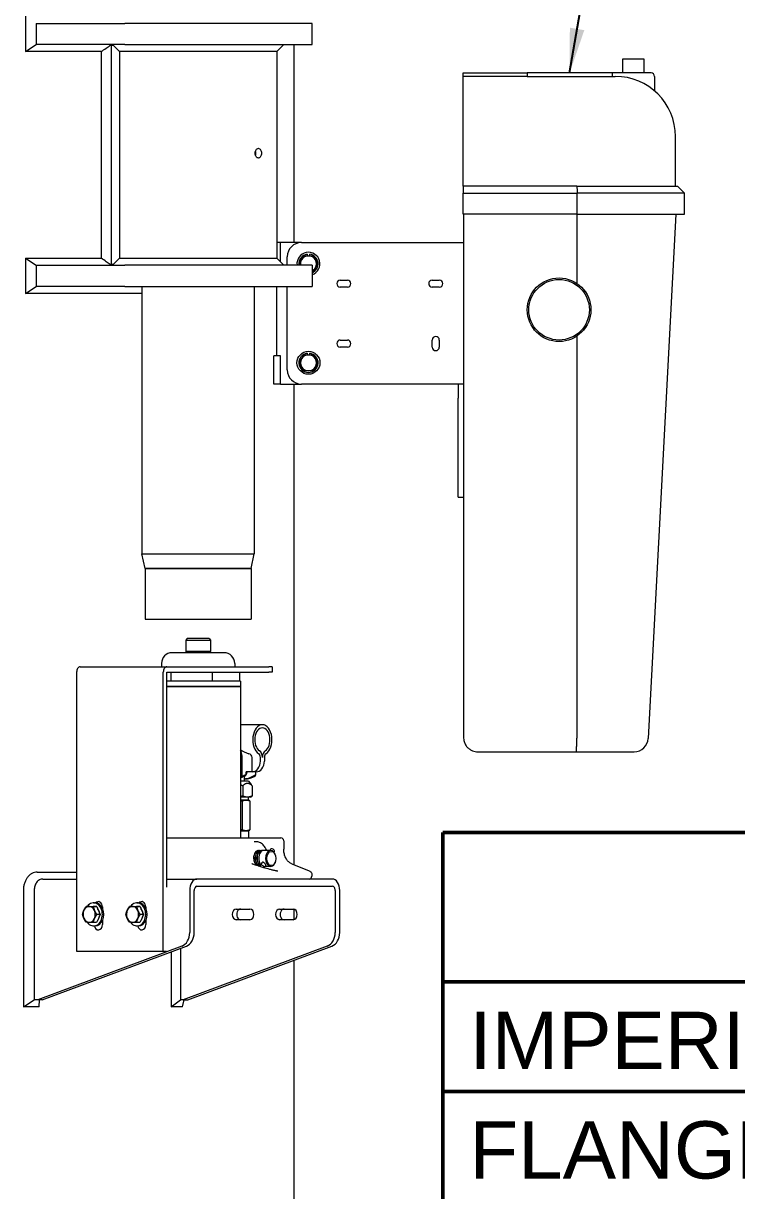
# Model space of a CAD drawing. Header units: inches. Extents: x 20 to 536, y 8 to 344.
# Drawn here: x 443.11 to 468.32, y 96.48 to 137.74 of the extents above; entities that cross this region are included whole.
import ezdxf
from ezdxf.enums import TextEntityAlignment as Align

# ---------------------------------------------------------------- set-up
doc = ezdxf.new("R2010")
doc.units = ezdxf.units.IN
doc.header["$LTSCALE"] = 16
doc.header["$MEASUREMENT"] = 0
doc.layers.get('0').update_dxf_attribs({"lineweight": 25})
for name, color, linetype, lineweight in [('Sketch Geometry(MEMCOR)', 7, 'Continuous', 50), ('Symbol (ANSI)', 7, 'Continuous', 25), ('Symbols(MEMCOR)', 7, 'Continuous', 25), ('Visible (ANSI)', 7, 'Continuous', 50)]:
    doc.layers.add(name, color=color, linetype=linetype, lineweight=lineweight)
doc.styles.add('MEMCOR', font='arial.ttf')
doc.styles.get("Standard").update_dxf_attribs({"font": 'arial.ttf'})
doc.styles.add('Standard D-E', font='arial.ttf')
doc.dimstyles.new('in [mm] D-E NeptuneBenson$7', dxfattribs={"dimscale": 16, "dimtxt": 0.15, "dimasz": 0.098425, "dimexe": 0.125, "dimexo": 0.063, "dimgap": 0.031496, "dimtad": 0, "dimtih": 1, "dimtoh": 1, "dimdec": 4, "dimrnd": 1e-08, "dimzin": 3, "dimdsep": 46, "dimlunit": 5, "dimtxsty": 'Standard D-E', "dimcen": 0.09, "dimdle": 0.393701, "dimclrd": 256, "dimclre": 256, "dimclrt": 256, "dimadec": 1, "dimazin": 1, "dimtfac": 1, "dimtofl": 0, "dimtmove": 0, "dimatfit": 3, "dimfxl": 1, "dimfrac": 1, "dimtolj": 1, "dimtzin": 4, "dimlwd": -1, "dimlwe": -1, "dimarcsym": 0})

# ---------------------------------------------------------------- blocks, each defined once
blk = doc.blocks.new('NOTES')
at = {"layer": 'Sketch Geometry(MEMCOR)'}
for p, q in [((-2.075, 1.85), (2.075, 1.85)), ((-2.075, -1.85), (-2.075, 1.85)), ((-2.075, 1.55), (2.075, 1.55)), ((-2.075, 1.33), (2.075, 1.33))]:
    blk.add_line(p, q, dxfattribs=at)
at = {"layer": 'Symbols(MEMCOR)', "color": 7, "insert": (-2.0218, 1.49), "char_height": 0.114972, "attachment_point": 1, "style": 'MEMCOR'}
blk.add_mtext('\\fArial|b0|i0;IMPERIAL CONNECTIONS', dxfattribs=at)
at = {"layer": 'Symbols(MEMCOR)', "color": 7, "insert": (-2.0218, 1.27), "char_height": 0.114972, "width": 3.913787, "attachment_point": 1, "style": 'MEMCOR'}
blk.add_mtext('\\fArial|b0|i0;FLANGES CONFORM TO ANSI B16.5, CLASS 150', dxfattribs=at)
at = {"layer": 'Symbols(MEMCOR)', "color": 7, "lineweight": 30, "flags": 63}
for tag, p in [('@Special_Notes', (-2.0218, -1.4827)), ('@Special_Notes1', (-2.0218, -1.6773))]:
    blk.add_attdef(tag, text='', height=0.115, dxfattribs=at).set_placement(p, align=Align.TOP_LEFT)

msp = doc.modelspace()

# ---------------------------------------------------------------- linework, layer by layer
at = {"layer": 'Visible (ANSI)', "linetype": 'Continuous', "lineweight": 18}
for p, q in [((443.185523, 137.99296), (443.185523, 136.743984)), ((443.567968, 137.743472), (446.699463, 137.743472)), ((443.567968, 137.743472), (443.567968, 136.993472)), ((453.319897, 137.743472), (446.699463, 137.743472)), ((453.319897, 136.993472), (453.319897, 137.743472)), ((443.185523, 136.743984), (443.567968, 136.993472)), ((445.865779, 136.743984), (443.185523, 136.743984)), ((446.699463, 136.993472), (443.567968, 136.993472)), ((445.865779, 136.743984), (445.865779, 129.44296)), ((446.1845, 136.968472), (446.22056, 136.968472)), ((446.22056, 136.968472), (446.283397, 136.968472)), ((446.22056, 136.968472), (446.22056, 129.218472)), ((446.508397, 136.743472), (446.258397, 136.993472)), ((446.508397, 136.743472), (446.508397, 129.443472)), ((452.071397, 136.743472), (446.508397, 136.743472)), ((446.699463, 136.993472), (453.319897, 136.993472)), ((452.071397, 136.743472), (452.321397, 136.993472)), ((452.071397, 136.743472), (452.071397, 129.443472)), ((452.683349, 129.993472), (452.683349, 136.993472)), ((464.298312, 135.993472), (464.298312, 136.493472)), ((464.298312, 136.493472), (465.048312, 136.493472)), ((465.048312, 136.493472), (465.048312, 135.993472)), ((458.659678, 135.993472), (460.91812, 135.993472)), ((458.659678, 135.868472), (458.659678, 135.993472)), ((458.659678, 133.743472), (458.659678, 135.868472)), ((459.774478, 135.868472), (458.659678, 135.868472)), ((463.923312, 135.993472), (460.91812, 135.993472)), ((460.91812, 135.993472), (460.91812, 135.86579)), ((463.923312, 135.993472), (463.923312, 135.864599)), ((465.298312, 135.993472), (463.923312, 135.993472)), ((463.923312, 135.868472), (464.035943, 135.868472)), ((465.423312, 135.868472), (465.423312, 135.353078)), ((458.659678, 131.993472), (458.659678, 133.743472)), ((466.160943, 131.993472), (466.160943, 133.743472)), ((458.659678, 131.993472), (458.659678, 131.743472)), ((462.676085, 131.993472), (458.659678, 131.993472)), ((458.659678, 130.993472), (458.659678, 131.743472)), ((458.659678, 131.743472), (462.688071, 131.743472)), ((462.676085, 131.993472), (466.232343, 131.993472)), ((462.688071, 130.993472), (462.688071, 131.743472)), ((466.482343, 131.743472), (462.688071, 131.743472)), ((466.232343, 131.993472), (466.482343, 131.743472)), ((466.482343, 130.993472), (466.482343, 131.743472)), ((462.688071, 130.993472), (458.659678, 130.993472)), ((458.673312, 130.993472), (458.673312, 128.837211)), ((462.673312, 130.993472), (462.673312, 128.553887)), ((462.688071, 130.993472), (466.482343, 130.993472)), ((466.173312, 130.993472), (465.198245, 112.467193)), ((452.197481, 129.993472), (452.071397, 129.993472)), ((452.93987, 129.993472), (452.197481, 129.993472)), ((452.197481, 129.317389), (452.197481, 129.993472)), ((452.93987, 129.993472), (458.298312, 129.993472)), ((458.298312, 129.993472), (458.673312, 129.993472)), ((453.14287, 129.580208), (453.14287, 129.524472)), ((453.23687, 129.524472), (453.23687, 129.580208)), ((443.185523, 129.44296), (443.185523, 128.193984)), ((443.185523, 129.44296), (445.865779, 129.44296)), ((443.185523, 129.44296), (443.567968, 129.193472)), ((443.567968, 129.193472), (446.699463, 129.193472)), ((443.567968, 129.193472), (443.567968, 128.443472)), ((446.1845, 129.218472), (446.22056, 129.218472)), ((446.283397, 129.218472), (446.22056, 129.218472)), ((446.508397, 129.443472), (446.258397, 129.193472)), ((446.508397, 129.443472), (452.071397, 129.443472)), ((453.319897, 129.193472), (446.699463, 129.193472)), ((452.071397, 129.443472), (452.321397, 129.193472)), ((452.43987, 129.193472), (452.43987, 129.493472)), ((453.319897, 129.193472), (453.319897, 128.443472)), ((458.673312, 128.837211), (458.673312, 124.993472)), ((443.185523, 128.193984), (443.567968, 128.443472)), ((446.699463, 128.443472), (443.567968, 128.443472)), ((446.699463, 128.443472), (453.319897, 128.443472)), ((447.304897, 128.443472), (447.304897, 118.993472)), ((451.274897, 128.443472), (451.274897, 118.993472)), ((452.06487, 128.443472), (452.06487, 125.993472)), ((452.43987, 125.493472), (452.43987, 128.443472)), ((454.31487, 128.668472), (454.56487, 128.668472)), ((454.56487, 128.418472), (454.31487, 128.418472)), ((457.56487, 128.668472), (457.81487, 128.668472)), ((457.81487, 128.418472), (457.56487, 128.418472)), ((447.304897, 128.193984), (443.185523, 128.193984)), ((454.31487, 126.548472), (454.56487, 126.548472)), ((454.56487, 126.298472), (454.31487, 126.298472)), ((457.56487, 126.298472), (457.56487, 126.548472)), ((457.81487, 126.548472), (457.81487, 126.298472)), ((462.673312, 126.683058), (462.673312, 112.47379)), ((452.197481, 125.993472), (451.96831, 125.993472)), ((451.96831, 124.993472), (451.96831, 125.993472)), ((452.197481, 124.993472), (452.197481, 125.993472)), ((453.14287, 126.080208), (453.14287, 126.024472)), ((453.23687, 126.024472), (453.23687, 126.080208)), ((452.197481, 124.993472), (451.96831, 124.993472)), ((452.197481, 124.993472), (452.93987, 124.993472)), ((452.683349, 107.997757), (452.683349, 124.993472)), ((458.298312, 124.993472), (452.93987, 124.993472)), ((458.673312, 124.993472), (458.298312, 124.993472)), ((458.485812, 124.993472), (458.485812, 124.493472)), ((458.673312, 124.993472), (458.673312, 112.493472)), ((458.485812, 121.493472), (458.485812, 124.493472)), ((458.485812, 120.993472), (458.485812, 121.493472)), ((458.485812, 120.993472), (458.673312, 120.993472)), ((447.304897, 118.993472), (451.274897, 118.993472)), ((447.304897, 118.993472), (447.31279, 118.993472)), ((447.414897, 118.473472), (447.304897, 118.993472)), ((447.31279, 118.993472), (451.274897, 118.993472)), ((451.164897, 118.473472), (451.274897, 118.993472)), ((447.414897, 118.473472), (451.164897, 118.473472)), ((447.414897, 118.473472), (447.414897, 116.683472)), ((447.422352, 118.473472), (447.414897, 118.473472)), ((451.164897, 118.473472), (447.422352, 118.473472)), ((451.164897, 118.473472), (451.164897, 116.683472)), ((447.414897, 116.683472), (451.164897, 116.683472)), ((448.902397, 115.993472), (448.852397, 115.943472)), ((449.677397, 115.993472), (448.902397, 115.993472)), ((449.677397, 115.993472), (449.727397, 115.943472)), ((448.852397, 115.943472), (449.727397, 115.943472)), ((448.852397, 115.943472), (448.852397, 115.543472)), ((449.727397, 115.543472), (448.852397, 115.543472)), ((448.902397, 115.493472), (448.852397, 115.543472)), ((449.677397, 115.493472), (449.727397, 115.543472)), ((449.727397, 115.943472), (449.727397, 115.543472)), ((450.208522, 115.493472), (448.371272, 115.493472)), ((444.995358, 114.805933), (444.995358, 104.945863)), ((445.115906, 114.993472), (448.180084, 114.993472)), ((447.996272, 115.118472), (447.996272, 114.993472)), ((448.059536, 104.945863), (448.059536, 114.805933)), ((448.180058, 107.204394), (448.180058, 114.805933)), ((448.180084, 114.993472), (451.786167, 114.993472)), ((448.180084, 114.805972), (451.786167, 114.805972)), ((448.331954, 114.493472), (448.331954, 114.805972)), ((449.803511, 114.493472), (449.803511, 114.805972)), ((450.583522, 115.118472), (450.583522, 114.993472)), ((450.761454, 114.493472), (450.761454, 114.805972)), ((451.903145, 114.993472), (451.786167, 114.993472)), ((451.903145, 114.805972), (451.786167, 114.805972)), ((451.903145, 114.993472), (451.903145, 114.805972)), ((448.331954, 114.493472), (448.180058, 114.493472)), ((450.783647, 114.305972), (448.180058, 114.305972)), ((449.803511, 114.493472), (448.331954, 114.493472)), ((450.761454, 114.493472), (449.803511, 114.493472)), ((450.658647, 114.285972), (450.658647, 114.305972)), ((450.783647, 114.493472), (450.761454, 114.493472)), ((450.783647, 114.493472), (450.783647, 114.305972)), ((450.783647, 114.285972), (448.180058, 114.285972)), ((450.783647, 114.285972), (450.783647, 108.949722)), ((451.559951, 112.949722), (450.783647, 112.949722)), ((462.673312, 112.47379), (462.673312, 112.473751)), ((450.837202, 111.86282), (450.837202, 111.135299)), ((459.173312, 111.993472), (462.658387, 111.993472)), ((462.658387, 111.993472), (464.698936, 111.993472)), ((451.201674, 111.284722), (451.201674, 111.795515)), ((451.489408, 111.659722), (451.489408, 111.795515)), ((451.630494, 111.795515), (451.630494, 111.659722)), ((450.9155, 111.139672), (450.9155, 110.949722)), ((450.9155, 111.034722), (450.93323, 111.034722)), ((450.992147, 111.188822), (450.992147, 111.284722)), ((451.201674, 111.284722), (450.992147, 111.284722)), ((451.342761, 111.284722), (451.201674, 111.284722)), ((451.32402, 111.188822), (451.32402, 111.284722)), ((451.07175, 110.949722), (450.783647, 110.949722)), ((450.870453, 110.794578), (450.870453, 110.426298)), ((451.07175, 110.949722), (451.162658, 110.841383)), ((451.194426, 110.794578), (451.194426, 110.426298)), ((451.032439, 110.387222), (450.783647, 110.387222)), ((450.984484, 110.287222), (450.783647, 110.287222)), ((450.845638, 110.253729), (450.845638, 109.233216)), ((451.07175, 110.287222), (450.984484, 110.287222)), ((451.13425, 110.387222), (451.032439, 110.387222)), ((451.07175, 110.287222), (451.07175, 110.387222)), ((451.07175, 110.287222), (451.096099, 110.273164)), ((451.123329, 110.253729), (451.123329, 109.233216)), ((451.13425, 110.387222), (451.162658, 110.403624)), ((448.180058, 108.949722), (449.459864, 108.949722)), ((449.459864, 108.949722), (452.217457, 108.949722)), ((450.783647, 109.199722), (450.984484, 109.199722)), ((450.984484, 109.199722), (451.07175, 109.199722)), ((451.07175, 109.199722), (451.096099, 109.213781)), ((451.07175, 109.199722), (451.07175, 108.949722)), ((451.272226, 108.815347), (451.343238, 108.815347)), ((451.853353, 108.552046), (451.821802, 108.502847)), ((452.317457, 108.849722), (452.317457, 108.549254)), ((451.427345, 108.502847), (451.419967, 108.502847)), ((451.486367, 108.502847), (451.478989, 108.502847)), ((451.545389, 108.502847), (451.538012, 108.502847)), ((451.857322, 108.502847), (451.597034, 108.502847)), ((451.988037, 108.465673), (451.9713, 108.439574)), ((452.015011, 108.359542), (452.008072, 108.376013)), ((443.603254, 107.742519), (444.995358, 107.742519)), ((451.544638, 108.070656), (451.484911, 107.977522)), ((451.679321, 107.984283), (451.624681, 107.89908)), ((451.857322, 107.940347), (451.651146, 107.940347)), ((452.015011, 108.083653), (452.008072, 108.067182)), ((452.602704, 108.029684), (453.220214, 107.785215)), ((443.795768, 107.493472), (444.995358, 107.493472)), ((448.180058, 107.493472), (449.248436, 107.493472)), ((454.038227, 107.493472), (449.248436, 107.493472)), ((453.310618, 107.644395), (453.310618, 107.593472)), ((443.1127, 107.093472), (443.1127, 102.978629)), ((443.495263, 107.093472), (443.495263, 103.227676)), ((448.991321, 107.093472), (448.991321, 105.604975)), ((449.152018, 105.604975), (449.152018, 107.093472)), ((449.248436, 107.243472), (454.038227, 107.243472)), ((454.134645, 107.093472), (454.134645, 105.604975)), ((454.295342, 105.604975), (454.295342, 107.093472)), ((445.459618, 106.527788), (445.335623, 106.527788)), ((445.459618, 106.527788), (445.58387, 106.524412)), ((445.581631, 106.524472), (445.595463, 106.524472)), ((445.58387, 106.524412), (445.708123, 106.521035)), ((445.708123, 106.521035), (445.584128, 106.521035)), ((445.595463, 106.649472), (445.646886, 106.649472)), ((445.708123, 106.521035), (445.768009, 106.378878)), ((445.905036, 106.508363), (445.905036, 106.469908)), ((446.991707, 106.527788), (446.867712, 106.527788)), ((446.991707, 106.527788), (447.115959, 106.524412)), ((447.11372, 106.524472), (447.127552, 106.524472)), ((447.115959, 106.524412), (447.240212, 106.521035)), ((447.240212, 106.521035), (447.116217, 106.521035)), ((447.127552, 106.649472), (447.178975, 106.649472)), ((447.240212, 106.521035), (447.300098, 106.378878)), ((447.437125, 106.508363), (447.437125, 106.469908)), ((445.76353, 106.097938), (445.699163, 105.959157)), ((445.827896, 106.23672), (445.703901, 106.23672)), ((445.827896, 106.23672), (445.76353, 106.097938)), ((445.768009, 106.378878), (445.827896, 106.23672)), ((447.295619, 106.097938), (447.231252, 105.959157)), ((447.359985, 106.23672), (447.23599, 106.23672)), ((447.359985, 106.23672), (447.295619, 106.097938)), ((447.300098, 106.378878), (447.359985, 106.23672)), ((450.639568, 106.430972), (451.118345, 106.430972)), ((451.118345, 106.055972), (450.639568, 106.055972)), ((452.171657, 106.430972), (452.650434, 106.430972)), ((452.650434, 106.055972), (452.171657, 106.055972)), ((452.683349, 106.060962), (452.683349, 106.425983)), ((445.699163, 105.959157), (445.575168, 105.959157)), ((445.595463, 105.837472), (445.646886, 105.837472)), ((445.905036, 106.017037), (445.905036, 105.883363)), ((447.231252, 105.959157), (447.107257, 105.959157)), ((447.127552, 105.837472), (447.178975, 105.837472)), ((447.437125, 106.017037), (447.437125, 105.883363)), ((448.713384, 105.124161), (443.621349, 103.227676)), ((443.782046, 103.227676), (448.874081, 105.124161)), ((444.995358, 104.945863), (448.059536, 104.945863)), ((448.059536, 104.945863), (448.169975, 104.945863)), ((448.33952, 104.925068), (448.33952, 102.978629)), ((448.666235, 105.04675), (448.666235, 103.227676)), ((453.856709, 105.124161), (448.764674, 103.227676)), ((448.925371, 103.227676), (454.017406, 105.124161)), ((452.683349, 73.743472), (452.683349, 104.627303)), ((443.1127, 102.978629), (443.495263, 103.227676)), ((443.621349, 103.227676), (443.495263, 103.227676)), ((443.782046, 103.227676), (443.621349, 103.227676)), ((443.67706, 102.978629), (443.683607, 103.227676)), ((448.33952, 102.978629), (448.666235, 103.227676)), ((448.764674, 103.227676), (448.666235, 103.227676)), ((448.73689, 102.978629), (448.799285, 103.227676)), ((448.764674, 103.227676), (448.925371, 103.227676)), ((443.67706, 102.978629), (443.1127, 102.978629)), ((448.73689, 102.978629), (448.33952, 102.978629))]:
    msp.add_line(p, q, dxfattribs=at)
for centre, radius in [((462.048312, 127.618472), 1.125), ((462.048312, 127.618472), 1.069494), ((453.18987, 125.743472), 0.406)]:
    msp.add_circle(centre, radius, dxfattribs=at)
for centre, radius, start, end in [((464.035943, 133.743472), 2.125, 0, 90), ((465.298312, 135.868472), 0.125, 0, 90), ((452.93987, 129.493472), 0.5, 90, 180), ((453.18987, 129.243472), 0.406, 288.6789204, 187.0740896), ((453.18987, 129.243472), 0.34, 97.9457432, 188.4565193), ((453.18987, 129.243472), 0.34, 292.484499, 82.0542568), ((453.18987, 129.243472), 0.281, 150, 190.2495574), ((453.18987, 129.243472), 0.281, 90, 150), ((453.18987, 129.243472), 0.281, 30, 90), ((453.18987, 129.243472), 0.281, 330, 30), ((453.18987, 129.243472), 0.281, 297.5634676, 330), ((454.31487, 128.543472), 0.125, 90, 270), ((454.56487, 128.543472), 0.125, 270, 90), ((457.56487, 128.543472), 0.125, 90, 270), ((457.81487, 128.543472), 0.125, 270, 90), ((454.31487, 126.423472), 0.125, 90, 270), ((454.56487, 126.423472), 0.125, 270, 90), ((457.68987, 126.548472), 0.125, 0, 180), ((457.68987, 126.298472), 0.125, 180, 0), ((453.18987, 125.743472), 0.34, 97.9457432, 82.0542568), ((453.18987, 125.743472), 0.281, 150, 210), ((453.18987, 125.743472), 0.281, 90, 150), ((453.18987, 125.743472), 0.281, 30, 90), ((453.18987, 125.743472), 0.281, 330, 30), ((452.93987, 125.493472), 0.5, 180, 270), ((453.18987, 125.743472), 0.281, 210, 270), ((453.18987, 125.743472), 0.281, 270, 330), ((448.371272, 115.118472), 0.375, 90, 180), ((450.208522, 115.118472), 0.375, 0, 90), ((464.698936, 112.493472), 0.5, 270, 356.9872125), ((452.217457, 108.849722), 0.1, 0, 90), ((453.210618, 107.593472), 0.1, 270, 0)]:
    msp.add_arc(centre, radius, start, end, dxfattribs=at)
for centre, major_axis, ratio, start_param, end_param in [((459.774478, 133.743472), (22.766058, 0), 0.093340709, 1.520540653, 1.570796327), ((445.115906, 114.805933), (0, 0.187539), 0.64278761, 0, 1.570796327), ((448.180084, 114.805933), (0, 0.187539), 0.64278761, 0, 1.570796327), ((448.180084, 114.805933), (0, 0.0000394), 0.64278761, 0, 1.570796327), ((451.559951, 112.418472), (0, -0.53125), 0.641300593, 0.381636227, 5.90154908), ((451.559951, 112.418472), (0, -0.42125), 0.641300593, 0.381636227, 5.90154908), ((451.356619, 112.418472), (0.748314, 0), 0.709929619, 3.840283688, 4.330752753), ((450.132906, 111.86282), (0.704295, 0), 0.709929619, 0, 0.392488992), ((451.004472, 111.795515), (0.197203, 0), 0.709929619, 0, 1.1891601), ((451.399626, 111.795515), (0, 0.14), 0.641300593, 4.71238898, 5.90154908), ((451.399626, 111.795515), (0, 0.25), 0.641300593, 4.71238898, 5.90154908), ((451.720276, 111.795515), (0, 0.25), 0.641300593, 0.381636227, 1.570796327), ((451.720276, 111.795515), (0, 0.14), 0.641300593, 0.381636227, 1.570796327), ((451.201674, 111.659722), (0, -0.375), 0.767289743, 0, 1.570796327), ((451.342761, 111.659722), (0, -0.375), 0.767289743, 0, 1.570796327), ((450.530814, 112.284722), (0, -1.25), 0.767289743, 0.266764607, 0.50179497), ((450.460271, 112.284722), (0, -1.25), 0.767289743, 0.343901018, 0.403891833), ((450.145232, 112.284722), (1.760738, 0), 0.70992962, 5.116280817, 5.214183953), ((450.862687, 111.322799), (0, -0.21875), 0.767289743, 0.320095174, 1.395839241), ((450.862687, 112.284722), (0, -1.25), 0.767289743, 0.055092823, 0.50179497), ((450.93323, 112.284722), (0, -1.25), 0.767289743, 0, 0.403891833), ((451.248269, 112.284722), (0, 1.25), 0.12598915, 3.545484527, 3.643387661), ((451.920695, 108.50886), (0.067342, -0.043186), 0.54255578, 0, 3.141592654), ((451.857322, 108.221597), (0, -0.28125), 0.641300593, 2.15200479, 7.27277317), ((451.552253, 107.934335), (0.067342, -0.043186), 0.54255578, 0.20731433, 3.877181266), ((449.248436, 107.093472), (0, 0.4), 0.64278761, 0, 1.570796327), ((454.038227, 107.093472), (0, 0.4), 0.64278761, 4.71238898, 6.283185307), ((449.248436, 107.093472), (0, 0.15), 0.64278761, 0, 1.570796327), ((454.038227, 107.093472), (0, 0.15), 0.64278761, 4.71238898, 6.283185307), ((445.439263, 106.243472), (0, 0.281), 0.766044443, 6.262372704, 7.309570256), ((445.595463, 106.243472), (0, -0.406), 0.766044443, 5.470063138, 10.219778564), ((445.439263, 106.243472), (0, 0.281), 0.766044443, 5.215175153, 6.262372704), ((445.595463, 106.243472), (0, 0.281), 0.766044443, 6.206618635, 6.283185307), ((445.646886, 106.243472), (0, -0.406), 0.766044443, 0, 3.141592654), ((445.761402, 106.508363), (0, 0.1875), 0.766044443, 4.71238898, 7.008291597), ((446.971352, 106.243472), (0, 0.281), 0.766044443, 6.262372704, 7.309570256), ((447.127552, 106.243472), (0, -0.406), 0.766044443, 5.470063138, 10.219778564), ((446.971352, 106.243472), (0, 0.281), 0.766044443, 5.215175153, 6.262372704), ((447.127552, 106.243472), (0, 0.281), 0.766044443, 6.206618635, 6.283185307), ((447.178975, 106.243472), (0, -0.406), 0.766044443, 0, 3.141592654), ((447.293491, 106.508363), (0, 0.1875), 0.766044443, 4.71238898, 7.008291597), ((445.439263, 106.243472), (0, -0.281), 0.766044443, 4.167977602, 5.215175153), ((445.439263, 106.243472), (0, -0.281), 0.766044443, 5.215175153, 6.262372704), ((445.439263, 106.243472), (0, -0.281), 0.766044443, 6.262372704, 7.309570256), ((445.439263, 106.243472), (0, 0.281), 0.766044443, 4.167977602, 5.215175153), ((445.595463, 106.243472), (0, -0.281), 0.766044443, 0.667045637, 1.38572426), ((445.595463, 106.243472), (0, -0.281), 0.766044443, 1.709850178, 2.437314821), ((446.971352, 106.243472), (0, -0.281), 0.766044443, 4.167977602, 5.215175153), ((446.971352, 106.243472), (0, -0.281), 0.766044443, 5.215175153, 6.262372704), ((446.971352, 106.243472), (0, -0.281), 0.766044443, 6.262372704, 7.309570256), ((446.971352, 106.243472), (0, 0.281), 0.766044443, 4.167977602, 5.215175153), ((447.127552, 106.243472), (0, -0.281), 0.766044443, 0.667045637, 1.38572426), ((447.127552, 106.243472), (0, -0.281), 0.766044443, 1.709850178, 2.437314821), ((450.639568, 106.243472), (0, -0.1875), 0.766044443, 3.141592654, 6.283185307), ((450.800265, 106.243472), (0, 0.1875), 0.766044443, 0, 3.141592654), ((451.118345, 106.243472), (0, 0.1875), 0.766044443, 3.141592654, 6.283185307), ((452.171657, 106.243472), (0, -0.1875), 0.766044443, 3.141592654, 6.283185307), ((452.332353, 106.243472), (0, 0.1875), 0.766044443, 0, 3.141592654), ((452.650434, 106.243472), (0, 0.1875), 0.766044443, 3.141592654, 6.283185307), ((445.761402, 105.883363), (0, -0.1875), 0.766044443, 4.959650679, 7.853981634), ((447.293491, 105.883363), (0, -0.1875), 0.766044443, 4.959650679, 7.853981634), ((448.608298, 105.604975), (0, -0.5), 0.766044443, 0.277922798, 1.570796327), ((448.768995, 105.604975), (0, -0.5), 0.766044443, 0.277922798, 1.570796327), ((453.751623, 105.604975), (0, -0.5), 0.766044443, 0.277922798, 1.570796327), ((453.91232, 105.604975), (0, -0.5), 0.766044443, 0.277922798, 1.570796327)]:
    msp.add_ellipse(centre, major_axis=major_axis, ratio=ratio, start_param=start_param, end_param=end_param, dxfattribs=at)
msp.add_ellipse((451.880341, 108.221597), major_axis=(0, 0.25125), ratio=0.641300593, dxfattribs=at)
for points, knots in [([(445.865779, 136.743984), (445.922504, 136.783772), (445.979188, 136.82362), (446.085417, 136.898463), (446.134975, 136.933446), (446.1845, 136.968472)], [-1.0791040223, -1.0791040223, -1.0791040223, -1.0791040223, -0.549986918, -0.549986918, -0.0867577359, -0.0867577359, -0.0867577359, -0.0867577359]), ([(460.91812, 135.86579), (461.001105, 135.865214), (461.084273, 135.864609), (461.465392, 135.861943), (461.762816, 135.860317), (462.049149, 135.860317), (462.163501, 135.860317), (462.282567, 135.860557), (462.403542, 135.861077)], [26.213517074, 26.213517074, 26.213517074, 26.213517074, 26.824810769, 26.824810769, 29.016237352, 29.016237352, 29.016237352, 29.891417752, 29.891417752, 29.891417752, 29.891417752]), ([(462.403542, 135.861077), (462.460863, 135.861384), (462.517915, 135.861734), (462.617973, 135.862675), (462.660786, 135.863155), (462.702926, 135.863657)], [-55.1561514955, -55.1561514955, -55.1561514955, -55.1561514955, -54.7075950751, -54.7075950751, -54.3637081452, -54.3637081452, -54.3637081452, -54.3637081452]), ([(462.702926, 135.863657), (462.74613, 135.864195), (462.78903, 135.864563), (463.11625, 135.866807), (463.367614, 135.865131), (463.643195, 135.862061), (463.730915, 135.86075), (463.835007, 135.860244), (463.867447, 135.860372), (463.906444, 135.861676), (463.917566, 135.862548), (463.922752, 135.863957), (463.923312, 135.864278), (463.923312, 135.864599)], [-37.914858437, -37.914858437, -37.914858437, -37.914858437, -37.674676988, -37.674676988, -36.064935499, -36.064935499, -35.345048353, -35.345048353, -34.968662607, -34.968662607, -34.699552539, -34.699552539, -34.624049898, -34.624049898, -34.624049898, -34.624049898]), ([(451.42065, 132.981597), (451.406774, 132.981597), (451.391763, 132.985913), (451.363777, 133.003455), (451.350812, 133.016682), (451.330176, 133.047195), (451.32113, 133.066519), (451.309085, 133.108864), (451.306099, 133.131886), (451.306099, 133.175059), (451.309085, 133.198081), (451.32113, 133.240426), (451.330176, 133.259749), (451.350812, 133.290263), (451.363777, 133.30349), (451.391763, 133.321032), (451.406774, 133.325347), (451.42065, 133.325347)], [0.657968957, 0.657968957, 0.657968957, 0.657968957, 0.822461156, 0.822461156, 0.986953354, 0.986953354, 1.151445634, 1.151445634, 1.315937914, 1.315937914, 1.480430194, 1.480430194, 1.644922474, 1.644922474, 1.809414672, 1.809414672, 1.973906871, 1.973906871, 1.973906871, 1.973906871]), ([(451.42065, 133.325347), (451.434525, 133.325347), (451.449111, 133.321032), (451.475563, 133.30349), (451.487439, 133.290263), (451.506031, 133.259749), (451.513988, 133.240426), (451.524496, 133.198081), (451.527057, 133.175059), (451.527057, 133.153472), (451.527057, 133.131886), (451.524496, 133.108864), (451.513988, 133.066519), (451.506031, 133.047195), (451.487439, 133.016682), (451.475563, 133.003455), (451.449111, 132.985913), (451.434525, 132.981597), (451.42065, 132.981597)], [1.973906871, 1.973906871, 1.973906871, 1.973906871, 2.138399069, 2.138399069, 2.302891268, 2.302891268, 2.467383548, 2.467383548, 2.631875828, 2.631875828, 2.631875828, 2.796368108, 2.796368108, 2.960860387, 2.960860387, 3.125352586, 3.125352586, 3.289844785, 3.289844785, 3.289844785, 3.289844785]), ([(451.329, 133.153472), (451.329, 133.175061), (451.326461, 133.198083), (451.320367, 133.222825), (451.319412, 133.226341), (451.318387, 133.229795)], [0, 0, 0, 0, 0.1645019825, 0.1645019825, 0.19223365, 0.19223365, 0.19223365, 0.19223365]), ([(451.318387, 133.07715), (451.319412, 133.080604), (451.320367, 133.08412), (451.326461, 133.108862), (451.329, 133.131884), (451.329, 133.153472)], [2.4397971112, 2.4397971112, 2.4397971112, 2.4397971112, 2.4675287787, 2.4675287787, 2.6320307613, 2.6320307613, 2.6320307613, 2.6320307613]), ([(446.1845, 129.218472), (446.137378, 129.2518), (446.090226, 129.285087), (445.984003, 129.35994), (445.924913, 129.401483), (445.865779, 129.44296)], [-0.9923463129, -0.9923463129, -0.9923463129, -0.9923463129, -0.5515922999, -0.5515922999, 0, 0, 0, 0]), ([(458.673312, 112.493472), (458.673312, 112.489663), (458.673356, 112.485854), (458.67353, 112.478237), (458.67366, 112.47443), (458.673834, 112.470625)], [0, 0, 0, 0, 0.02179182287, 0.02179182287, 0.04358364573, 0.04358364573, 0.04358364573, 0.04358364573]), ([(458.673834, 112.470625), (458.675031, 112.444472), (458.678321, 112.41829), (458.693194, 112.345815), (458.709237, 112.302206), (458.749924, 112.223861), (458.774153, 112.189712), (458.828983, 112.12848), (458.859931, 112.101954), (458.92128, 112.060177), (458.951981, 112.043852), (459.045091, 112.005597), (459.109313, 111.993472), (459.173312, 111.993472)], [0, 0, 0, 0, 0.149800817, 0.149800817, 0.428588717, 0.428588717, 0.707376616, 0.707376616, 1.001725402, 1.001725402, 1.272561917, 1.272561917, 1.806967326, 1.806967326, 1.806967326, 1.806967326]), ([(462.658387, 111.993472), (462.658394, 111.993472), (462.658401, 111.993473), (462.660098, 111.993566), (462.661822, 112.004629), (462.665271, 112.049271), (462.666952, 112.084077), (462.669857, 112.173091), (462.671053, 112.226437), (462.672748, 112.344822), (462.673231, 112.408724), (462.673312, 112.473751)], [-0.001946091, -0.001946091, -0.001946091, -0.001946091, 0, 0, 0.46111037, 0.46111037, 0.957424131, 0.957424131, 1.453469453, 1.453469453, 1.949372756, 1.949372756, 1.949372756, 1.949372756]), ([(451.711365, 108.502847), (451.708544, 108.510478), (451.705603, 108.518029), (451.680287, 108.579775), (451.651705, 108.629565), (451.582358, 108.714878), (451.54149, 108.750549), (451.454541, 108.797797), (451.409607, 108.811549), (451.356905, 108.815116), (451.350071, 108.815347), (451.343238, 108.815347)], [6.806087718, 6.806087718, 6.806087718, 6.806087718, 6.852028682, 6.852028682, 7.186013, 7.186013, 7.518658822, 7.518658822, 7.810601888, 7.810601888, 7.853981634, 7.853981634, 7.853981634, 7.853981634]), ([(452.602704, 108.029684), (452.572459, 108.041657), (452.542659, 108.05897), (452.485966, 108.10428), (452.459107, 108.132287), (452.410857, 108.19772), (452.389487, 108.235133), (452.354379, 108.316864), (452.340649, 108.361168), (452.322187, 108.453405), (452.317457, 108.501326), (452.317457, 108.549254)], [3.436501174, 3.436501174, 3.436501174, 3.436501174, 3.691678735, 3.691678735, 3.946856297, 3.946856297, 4.202033858, 4.202033858, 4.457211419, 4.457211419, 4.71238898, 4.71238898, 4.71238898, 4.71238898]), ([(451.419967, 108.502847), (451.404908, 108.502847), (451.389948, 108.499587), (451.360904, 108.486666), (451.346956, 108.477022), (451.315122, 108.446187), (451.298667, 108.422026), (451.272488, 108.364048), (451.263076, 108.330618), (451.25318, 108.259567), (451.252798, 108.222663), (451.261126, 108.15028), (451.269643, 108.115472), (451.295218, 108.051385), (451.312186, 108.022893), (451.33573, 107.995944), (451.33935, 107.992087), (451.343049, 107.988424)], [-16.493275383, -16.493275383, -16.493275383, -16.493275383, -16.30466323, -16.30466323, -16.114805784, -16.114805784, -15.838348084, -15.838348084, -15.556511065, -15.556511065, -15.277042507, -15.277042507, -15.000044981, -15.000044981, -14.716355137, -14.716355137, -14.666253805, -14.666253805, -14.666253805, -14.666253805]), ([(451.354264, 107.984714), (451.350701, 107.988066), (451.347207, 107.991595), (451.323334, 108.017444), (451.305832, 108.045342), (451.279148, 108.108501), (451.270046, 108.142947), (451.26047, 108.215108), (451.260224, 108.252164), (451.268909, 108.323627), (451.277719, 108.357339), (451.302812, 108.416422), (451.318832, 108.441349), (451.356363, 108.480052), (451.377562, 108.493196), (451.417446, 108.503923), (451.435501, 108.504063), (451.453163, 108.499625)], [-2.409206202, -2.409206202, -2.409206202, -2.409206202, -2.361659526, -2.361659526, -2.077179172, -2.077179172, -1.800507874, -1.800507874, -1.520293729, -1.520293729, -1.239659034, -1.239659034, -0.962969243, -0.962969243, -0.680307281, -0.680307281, -0.455394909, -0.455394909, -0.455394909, -0.455394909]), ([(451.478981, 108.502847), (451.473888, 108.502847), (451.468789, 108.502474), (451.441421, 108.498437), (451.419824, 108.487994), (451.380733, 108.454224), (451.363537, 108.431401), (451.335478, 108.375374), (451.325032, 108.342453), (451.313066, 108.272174), (451.311615, 108.23559), (451.317802, 108.162902), (451.325326, 108.127484), (451.349004, 108.061888), (451.365047, 108.032444), (451.403113, 107.98467), (451.424692, 107.966572), (451.449809, 107.9541), (451.451657, 107.953228), (451.453512, 107.952398)], [-11.987219716, -11.987219716, -11.987219716, -11.987219716, -11.923148901, -11.923148901, -11.642581456, -11.642581456, -11.36604087, -11.36604087, -11.08169527, -11.08169527, -10.803406962, -10.803406962, -10.525403075, -10.525403075, -10.242948778, -10.242948778, -9.966294699, -9.966294699, -9.944416003, -9.944416003, -9.944416003, -9.944416003]), ([(451.485585, 107.943955), (451.477131, 107.945981), (451.468754, 107.948856), (451.436621, 107.96333), (451.414357, 107.980928), (451.375497, 108.027656), (451.35917, 108.05627), (451.334582, 108.120569), (451.3265, 108.155574), (451.319067, 108.228033), (451.319894, 108.264812), (451.33065, 108.335553), (451.34049, 108.368776), (451.367447, 108.425954), (451.38421, 108.449564), (451.422734, 108.48519), (451.444196, 108.496648), (451.48169, 108.503872), (451.497087, 108.503417), (451.51218, 108.499625)], [-7.208537418, -7.208537418, -7.208537418, -7.208537418, -7.111379055, -7.111379055, -6.830041978, -6.830041978, -6.550339786, -6.550339786, -6.2735198, -6.2735198, -5.994604043, -5.994604043, -5.71184336, -5.71184336, -5.435473357, -5.435473357, -5.154205072, -5.154205072, -4.961874882, -4.961874882, -4.961874882, -4.961874882]), ([(451.538009, 108.502847), (451.535805, 108.502847), (451.5336, 108.502778), (451.508781, 108.5012), (451.486642, 108.492409), (451.44635, 108.461499), (451.428459, 108.439984), (451.399008, 108.386631), (451.387748, 108.355218), (451.373484, 108.286356), (451.370784, 108.249523), (451.374778, 108.176333), (451.381174, 108.140667), (451.402641, 108.073761), (451.417691, 108.043271), (451.449825, 107.998807), (451.465224, 107.982881), (451.481866, 107.970504)], [-7.47976339, -7.47976339, -7.47976339, -7.47976339, -7.452093404, -7.452093404, -7.168448934, -7.168448934, -6.891339244, -6.891339244, -6.611911602, -6.611911602, -6.329845298, -6.329845298, -6.053348763, -6.053348763, -5.771531572, -5.771531572, -5.561235702, -5.561235702, -5.561235702, -5.561235702]), ([(451.483496, 107.974962), (451.4706, 107.98537), (451.458496, 107.997962), (451.428613, 108.037155), (451.413061, 108.06694), (451.390383, 108.132869), (451.38334, 108.168284), (451.377984, 108.241567), (451.380015, 108.27875), (451.393124, 108.348371), (451.403803, 108.380218), (451.43227, 108.434914), (451.449807, 108.457281), (451.489538, 108.489972), (451.511447, 108.499742), (451.54642, 108.503591), (451.558917, 108.502711), (451.5712, 108.499624)], [-11.470856245, -11.470856245, -11.470856245, -11.470856245, -11.304939929, -11.304939929, -11.023965895, -11.023965895, -10.747518044, -10.747518044, -10.464034921, -10.464034921, -10.18538219, -10.18538219, -9.907760057, -9.907760057, -9.624926797, -9.624926797, -9.468248044, -9.468248044, -9.468248044, -9.468248044]), ([(451.597034, 108.502847), (451.574787, 108.502847), (451.552809, 108.495727), (451.51206, 108.468135), (451.493599, 108.448037), (451.462549, 108.396965), (451.450339, 108.366327), (451.434182, 108.298779), (451.430408, 108.262532), (451.432183, 108.189526), (451.437534, 108.153463), (451.457015, 108.085039), (451.471222, 108.053452), (451.493636, 108.019649), (451.498526, 108.012976), (451.503618, 108.006695)], [-2.972007741, -2.972007741, -2.972007741, -2.972007741, -2.693159029, -2.693159029, -2.416610786, -2.416610786, -2.135972908, -2.135972908, -1.8559664, -1.8559664, -1.579075232, -1.579075232, -1.295965315, -1.295965315, -1.221431112, -1.221431112, -1.221431112, -1.221431112]), ([(443.603254, 107.742519), (443.572779, 107.742519), (443.541193, 107.738607), (443.478202, 107.722123), (443.446798, 107.709556), (443.386418, 107.6763), (443.357397, 107.655586), (443.30361, 107.607675), (443.278847, 107.580474), (443.235183, 107.522754), (443.214742, 107.490321), (443.178634, 107.41966), (443.162966, 107.381434), (443.137768, 107.301657), (443.128218, 107.260041), (443.115682, 107.176317), (443.1127, 107.134208), (443.1127, 107.093472)], [2.493739269, 2.493739269, 2.493739269, 2.493739269, 2.80762841, 2.80762841, 3.121517551, 3.121517551, 3.435406691, 3.435406691, 3.749295832, 3.749295832, 4.059700152, 4.059700152, 4.370104472, 4.370104472, 4.680508793, 4.680508793, 4.990913113, 4.990913113, 4.990913113, 4.990913113]), ([(451.215532, 108.031333), (451.337926, 107.989511), (451.464493, 107.947868), (451.665543, 107.886571), (451.736488, 107.865769), (451.847393, 107.835803), (451.886256, 107.825754), (451.966578, 107.806663), (452.009667, 107.797302), (452.048659, 107.790925)], [0, 0, 0, 0, 1.11600467, 1.11600467, 1.700339028, 1.700339028, 2.006666596, 2.006666596, 2.329618113, 2.329618113, 2.329618113, 2.329618113]), ([(451.679313, 107.984288), (451.679829, 107.985083), (451.680257, 107.985918), (451.68216, 107.990761), (451.682118, 107.99601), (451.678485, 108.008408), (451.674901, 108.015579), (451.665737, 108.029868), (451.65958, 108.037886), (451.645352, 108.053341), (451.637268, 108.060762), (451.62132, 108.072816), (451.612368, 108.078267), (451.594558, 108.085627), (451.585682, 108.087507), (451.577927, 108.087507), (451.570172, 108.087507), (451.562569, 108.085627), (451.551517, 108.079073), (451.54753, 108.075117), (451.544646, 108.07065)], [-0.4788576828, -0.4788576828, -0.4788576828, -0.4788576828, -0.4620024339, -0.4620024339, -0.3850081531, -0.3850081531, -0.3080138724, -0.3080138724, -0.2310195916, -0.2310195916, -0.1540253109, -0.1540253109, -0.0770126554, -0.0770126554, 0, 0, 0, 0.0770126554, 0.0770126554, 0.137170062, 0.137170062, 0.137170062, 0.137170062]), ([(452.048659, 107.790925), (452.055834, 107.789751), (452.062583, 107.788553), (452.073552, 107.786767), (452.078218, 107.786074), (452.089306, 107.784653), (452.095234, 107.784154), (452.102209, 107.783881), (452.103973, 107.783847), (452.10561, 107.783847)], [0, 0, 0, 0, 0.0580289434, 0.0580289434, 0.1082563852, 0.1082563852, 0.190354775, 0.190354775, 0.2204582207, 0.2204582207, 0.2204582207, 0.2204582207]), ([(453.220214, 107.785215), (453.233069, 107.780125), (453.244687, 107.77317), (453.264794, 107.757101), (453.273311, 107.748001), (453.287486, 107.728778), (453.293161, 107.718647), (453.302061, 107.697926), (453.305291, 107.687329), (453.309569, 107.665955), (453.310618, 107.655174), (453.310618, 107.644395)], [0.294908521, 0.294908521, 0.294908521, 0.294908521, 0.550086082, 0.550086082, 0.805263643, 0.805263643, 1.060441204, 1.060441204, 1.315618766, 1.315618766, 1.570796327, 1.570796327, 1.570796327, 1.570796327]), ([(443.795768, 107.493472), (443.758272, 107.493472), (443.718154, 107.483414), (443.644104, 107.442442), (443.610178, 107.411526), (443.556768, 107.340379), (443.533618, 107.29554), (443.502862, 107.197191), (443.495263, 107.143679), (443.495263, 107.093472)], [-4.61390457, -4.61390457, -4.61390457, -4.61390457, -4.2272784, -4.2272784, -3.840652231, -3.840652231, -3.458081139, -3.458081139, -3.075510048, -3.075510048, -3.075510048, -3.075510048])]:
    msp.add_open_spline(points, degree=3, knots=knots, dxfattribs=at)
for points in [[(462.676085, 131.993472), (462.680013, 131.910171), (462.684014, 131.826777), (462.688071, 131.743472)], [(451.193958, 108.039275), (451.201158, 108.036433), (451.208358, 108.033784), (451.215532, 108.031333)], [(451.483659, 107.942768), (451.484565, 107.942591), (451.48547, 107.942424), (451.486377, 107.942266)]]:
    msp.add_open_spline(points, degree=3, dxfattribs=at)
for points, weights in [([(452.865399, 129.243472), (452.90887, 129.318766), (452.946516, 129.383972)], [1, 1.0379548493, 1]), ([(452.894266, 129.193472), (452.880403, 129.217485), (452.865399, 129.243472)], [1.01695520528, 1.01278254647, 1]), ([(452.946516, 129.383972), (452.984163, 129.449179), (453.027634, 129.524472)], [1, 1.0379548493, 1]), ([(453.027634, 129.524472), (453.114576, 129.524472), (453.18987, 129.524472)], [1, 1.0379548493, 1]), ([(453.18987, 129.524472), (453.265163, 129.524472), (453.352105, 129.524472)], [1, 1.0379548493, 1]), ([(453.352105, 129.524472), (453.395576, 129.449179), (453.433223, 129.383972)], [1, 1.0379548493, 1]), ([(453.433223, 129.383972), (453.47087, 129.318766), (453.51434, 129.243472)], [1, 1.0379548493, 1]), ([(453.51434, 129.243472), (453.47087, 129.168179), (453.433223, 129.102972)], [1, 1.0379548493, 1]), ([(453.352105, 128.962472), (453.335624, 128.962472), (453.319897, 128.962472)], [1, 1.00698017344, 1.01139293734]), ([(453.433223, 129.102972), (453.395576, 129.037766), (453.352105, 128.962472)], [1, 1.0379548493, 1]), ([(452.865399, 125.743472), (452.90887, 125.818766), (452.946516, 125.883972)], [1, 1.0379548493, 1]), ([(452.946516, 125.883972), (452.984163, 125.949179), (453.027634, 126.024472)], [1, 1.0379548493, 1]), ([(453.027634, 126.024472), (453.114576, 126.024472), (453.18987, 126.024472)], [1, 1.0379548493, 1]), ([(453.18987, 126.024472), (453.265163, 126.024472), (453.352105, 126.024472)], [1, 1.0379548493, 1]), ([(453.352105, 126.024472), (453.395576, 125.949179), (453.433223, 125.883972)], [1, 1.0379548493, 1]), ([(453.433223, 125.883972), (453.47087, 125.818766), (453.51434, 125.743472)], [1, 1.0379548493, 1]), ([(452.946516, 125.602972), (452.90887, 125.668179), (452.865399, 125.743472)], [1, 1.0379548493, 1]), ([(453.027634, 125.462472), (452.984163, 125.537766), (452.946516, 125.602972)], [1, 1.0379548493, 1]), ([(453.18987, 125.462472), (453.114576, 125.462472), (453.027634, 125.462472)], [1, 1.0379548493, 1]), ([(453.352105, 125.462472), (453.265163, 125.462472), (453.18987, 125.462472)], [1, 1.0379548493, 1]), ([(453.433223, 125.602972), (453.395576, 125.537766), (453.352105, 125.462472)], [1, 1.0379548493, 1]), ([(453.51434, 125.743472), (453.47087, 125.668179), (453.433223, 125.602972)], [1, 1.0379548493, 1]), ([(450.783647, 110.83961), (450.825364, 110.821851), (450.870453, 110.794578)], [1.45600128486, 1.43241293614, 1.3976395859]), ([(451.194426, 110.794578), (451.032439, 110.945091), (450.870453, 110.794578)], [1.3976395859, 1.6138551823, 1.3976395859]), ([(451.194426, 110.794578), (451.177899, 110.823219), (451.162658, 110.841383)], [1.3976395859, 1.4342023205, 1.45839930921]), ([(450.870453, 110.426298), (450.825364, 110.413086), (450.783647, 110.404483)], [2.02554940853, 2.0759451899, 2.11013094586]), ([(450.783647, 110.269769), (450.813615, 110.263112), (450.845638, 110.253729)], [3.46281725353, 3.41239385108, 3.34375465086]), ([(450.845638, 110.253729), (450.920045, 110.287222), (450.984484, 110.287222)], [3.34375465086, 3.60239497321, 3.60239497321]), ([(451.032439, 110.387222), (450.957261, 110.387222), (450.870453, 110.426298)], [2.04395250875, 2.04395250875, 1.89720332115]), ([(450.984484, 110.287222), (451.048922, 110.287222), (451.123329, 110.253729)], [3.60239497321, 3.60239497321, 3.34375465086]), ([(451.194426, 110.426298), (451.107618, 110.387222), (451.032439, 110.387222)], [1.89720332115, 2.04395250875, 2.04395250875]), ([(451.123329, 110.253729), (451.109164, 110.265622), (451.096099, 110.273164)], [3.34375465086, 3.43122842815, 3.48911802597]), ([(451.162658, 110.403624), (451.177899, 110.412423), (451.194426, 110.426298)], [2.11360631737, 2.0785384811, 2.02554940852]), ([(450.845638, 109.233216), (450.813615, 109.223832), (450.783647, 109.217176)], [3.34375465086, 3.41239385108, 3.46281725353]), ([(450.984484, 109.199722), (450.920045, 109.199722), (450.845638, 109.233216)], [3.60239497321, 3.60239497321, 3.34375465086]), ([(451.123329, 109.233216), (451.048922, 109.199722), (450.984484, 109.199722)], [3.34375465086, 3.60239497321, 3.60239497321]), ([(451.096099, 109.213781), (451.109164, 109.221323), (451.123329, 109.233216)], [3.48911802597, 3.43122842815, 3.34375465086]), ([(445.255124, 106.389006), (445.284996, 106.453415), (445.335623, 106.527788)], [1, 1.0379548493, 1]), ([(445.335623, 106.527788), (445.386077, 106.525979), (445.443743, 106.524412)], [1, 1.0379548493, 1]), ([(445.443743, 106.524412), (445.501409, 106.522845), (445.584128, 106.521035)], [1, 1.0379548493, 1]), ([(445.584128, 106.521035), (445.600088, 106.444853), (445.627882, 106.378878)], [1, 1.0379548493, 1]), ([(446.787213, 106.389006), (446.817085, 106.453415), (446.867712, 106.527788)], [1, 1.0379548493, 1]), ([(446.867712, 106.527788), (446.918166, 106.525979), (446.975832, 106.524412)], [1, 1.0379548493, 1]), ([(446.975832, 106.524412), (447.033497, 106.522845), (447.116217, 106.521035)], [1, 1.0379548493, 1]), ([(447.116217, 106.521035), (447.132177, 106.444853), (447.159971, 106.378878)], [1, 1.0379548493, 1]), ([(445.20689, 106.250225), (445.225251, 106.324598), (445.255124, 106.389006)], [1, 1.0379548493, 1]), ([(445.250644, 106.108067), (445.222851, 106.174043), (445.20689, 106.250225)], [1, 1.0379548493, 1]), ([(445.326663, 105.96591), (445.278437, 106.042092), (445.250644, 106.108067)], [1, 1.0379548493, 1]), ([(445.623402, 106.097938), (445.59353, 106.03353), (445.575168, 105.959157)], [1, 1.0379548493, 1]), ([(445.703901, 106.23672), (445.653274, 106.162347), (445.623402, 106.097938)], [1, 1.0379548493, 1]), ([(445.627882, 106.378878), (445.655675, 106.312902), (445.703901, 106.23672)], [1, 1.0379548493, 1]), ([(446.738979, 106.250225), (446.75734, 106.324598), (446.787213, 106.389006)], [1, 1.0379548493, 1]), ([(446.782733, 106.108067), (446.75494, 106.174043), (446.738979, 106.250225)], [1, 1.0379548493, 1]), ([(446.858752, 105.96591), (446.810526, 106.042092), (446.782733, 106.108067)], [1, 1.0379548493, 1]), ([(447.155491, 106.097938), (447.125618, 106.03353), (447.107257, 105.959157)], [1, 1.0379548493, 1]), ([(447.23599, 106.23672), (447.185363, 106.162347), (447.155491, 106.097938)], [1, 1.0379548493, 1]), ([(447.159971, 106.378878), (447.187764, 106.312902), (447.23599, 106.23672)], [1, 1.0379548493, 1]), ([(445.434783, 105.962533), (445.377117, 105.9641), (445.326663, 105.96591)], [1, 1.0379548493, 1]), ([(445.575168, 105.959157), (445.492449, 105.960966), (445.434783, 105.962533)], [1, 1.0379548493, 1]), ([(446.966872, 105.962533), (446.909206, 105.9641), (446.858752, 105.96591)], [1, 1.0379548493, 1]), ([(447.107257, 105.959157), (447.024538, 105.960966), (446.966872, 105.962533)], [1, 1.0379548493, 1])]:
    msp.add_rational_spline(points, weights, degree=2, dxfattribs=at)

# ---------------------------------------------------------------- block references
at = {"xscale": 17.6, "yscale": 17.6, "zscale": 17.6}
msp.add_blockref('NOTES', (494.462002, 76.57853), dxfattribs=at)

# ---------------------------------------------------------------- leaders
at = {"layer": 'Symbol (ANSI)', "annotation_type": 0, "has_hookline": 1, "hookline_direction": 0, "text_width": 42.201366}
msp.add_leader([(462.420716, 135.993472), (468.279752, 170.506201), (469.854555, 170.506201)], dimstyle='in [mm] D-E NeptuneBenson$7', override={"dimtad": 0}, dxfattribs=at)

doc.saveas('drawing.dxf')
